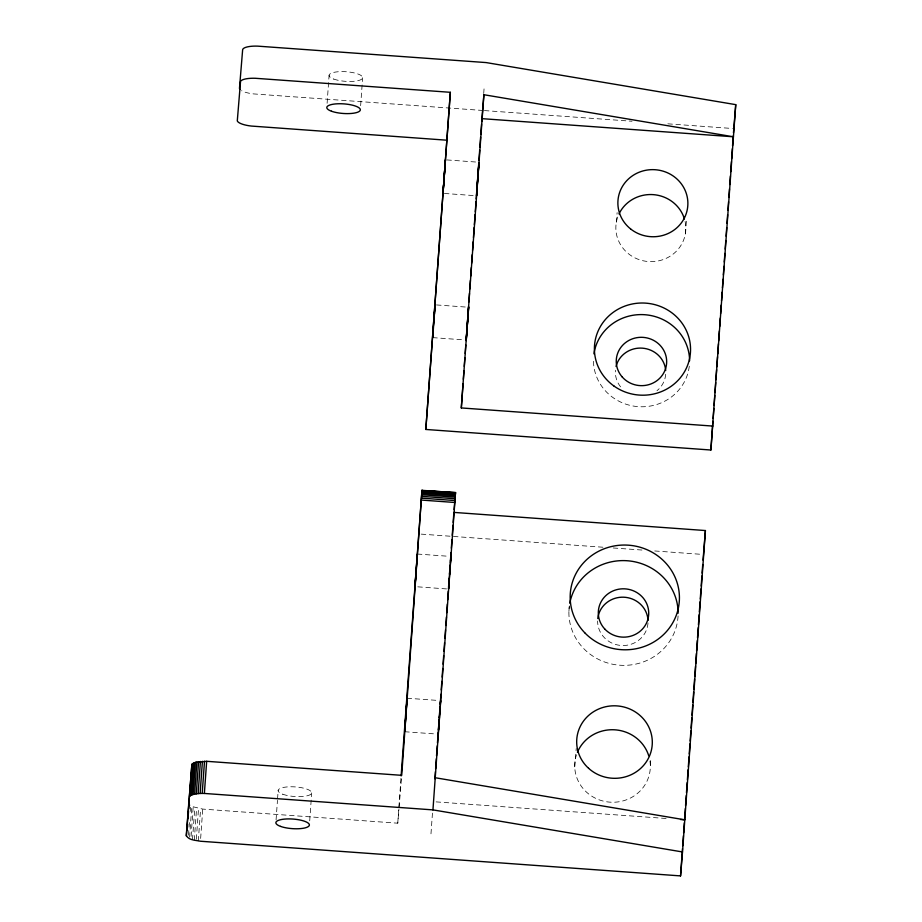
<?xml version="1.0" encoding="UTF-8"?>
<svg xmlns="http://www.w3.org/2000/svg" width="922" height="922" viewBox="0 0 922 922"><rect width="100%" height="100%" fill="white"/><g stroke="black" fill="none" stroke-linecap="round" stroke-linejoin="round"><path stroke-width="0.69" stroke-dasharray="4.61 3.46" d="M188.503 835.194L189.598 819.819M190.197 811.441L190.497 807.246M189.586 837.199L191.776 806.462L202.736 809.09L397.762 823.196L398.926 809.124M191.085 836.381L193.182 807.038M192.502 839.712L194.796 807.568M194.3 840.184L196.593 808.041M196.34 839.204L198.53 808.467M198.311 840.956L200.593 808.813M200.65 838.444L202.736 809.09M276.07 819.865L277.464 800.308M277.557 798.901L278.156 790.523M327.103 103.299L329.096 75.35M309.711 820.845L311.694 792.885M360.64 105.673L362.634 77.725M397.762 823.196L401.024 777.373M430.977 833.822L432.579 811.464M483.716 93.502L484.211 86.507M399.042 807.707L401.589 776.739M568.909 611.378L569.37 605.719M616.334 222.294L617.118 212.613M574.729 766.839L576.227 748.537M685.346 233.877L686.602 218.675M650.333 765.145L650.909 758.103M482.978 110.479L253.677 93.917A16.815 4.806 4.1 0 1 241.529 90.679M484.407 110.582L627.721 120.932M629.15 121.036L632.019 121.243M667.851 123.825L732.345 128.481M446.824 159.921L477.561 162.145M444.404 193.459L475.141 195.671M436.498 304.94L467.235 307.153M432.729 337.625L464.872 339.941M421.239 534.126L604.602 547.345M613.188 547.968L643.279 550.134M654.735 550.964L702.011 554.376M417.343 554.03L449.475 556.346M417.793 586.841L447.135 588.962M407.075 698.219L439.218 700.536M404.666 731.734L436.798 734.05M436.129 801.886L669.084 818.69M647.993 622.949A25.217 24.168 4.7 0 1 622.004 645.515A25.217 24.168 4.7 0 1 597.617 621.025M678.073 615.931A54.64 52.358 4.7 0 1 618.674 665.119A54.64 52.358 4.7 0 1 569.335 605.927M649.964 761.099A37.825 36.246 4.7 0 1 609.442 802.117A37.825 36.246 4.7 0 1 576.469 754.83M685.081 221.407A35.001 33.538 4.7 0 1 647.613 261.479A35.001 33.538 4.7 0 1 618.489 215.08M665.707 374.286A25.217 24.168 4.7 0 1 656.971 390.732M620.587 386.86A25.217 24.168 4.7 0 1 615.435 370.218M689.287 366.195A48.082 46.077 4.7 0 1 637.494 406.59A48.082 46.077 4.7 0 1 593.526 357.84M282.847 794.257A16.815 4.806 4.1 0 0 311.048 794.084A16.815 4.806 4.1 0 0 290.879 786.766A16.815 4.806 4.1 0 0 282.847 794.257M333.787 79.085A16.815 4.806 4.1 0 0 361.989 78.923A16.815 4.806 4.1 0 0 341.82 71.593A16.815 4.806 4.1 0 0 333.787 79.085"/><path stroke-width="1.38" d="M421.953 490.596L455.514 492.555L432.948 809.885L682.511 851.963L680.551 875.9L200.443 841.233C195.775 840.184 188.561 840.368 186.256 835.436L191.891 764.384L195.395 762.333L206.666 761.307L401.704 775.333L421.953 490.596L455.491 493.016M438.319 732.206L438.204 734.154L438.261 733.428M478.933 162.721L478.426 170.34M476.847 191.096L476.547 195.775L477.919 176.079M416.917 560.484L417.355 554.076L415.983 572.297M433.098 332.07L432.729 337.625L435.092 304.836L434.481 313.953M443.54 185.264L443.009 193.355L445.418 159.817L444.289 176.252M438.492 729.659L438.722 726.282M440.094 708.499L440.612 700.639L440.405 703.175M448.956 582.612L448.53 589.008L450.893 556.496L450.397 562.604M468.272 312.8L468.63 307.257L467.88 317.099M186.348 836.07L191.891 764.384M187.224 829.731L187.627 824.141M188.019 818.552L188.514 811.567M188.722 808.767L188.641 803.926M189.598 796.527L192.364 763.796M190.082 795.94L190.831 795.398L193.124 763.255M190.831 795.398L191.845 794.914L194.139 762.771M191.845 794.914L193.113 794.476L195.395 762.333M193.113 794.476L194.6 794.107L196.882 761.964M194.6 794.107L196.282 793.819L198.564 761.676M196.282 793.819L198.126 793.6L200.42 761.457M198.126 793.6L200.12 793.462L202.414 761.318M200.12 793.462L202.218 793.416L204.5 761.272M202.218 793.416L204.373 793.45L206.666 761.307M401.128 775.944L421.976 490.147M239.951 89.399A16.815 4.806 4.1 0 1 239.49 88.12L242.636 49.823A16.815 4.806 4.1 0 1 257.607 46.135L486.171 62.581L735.744 104.647L710.885 450.017L425.814 429.456L450.351 92.304L255.313 78.278A16.815 4.806 4.1 0 0 240.538 81.355L237.288 120.897A16.815 4.806 4.1 0 0 251.383 126.06L446.409 140.167M415.684 576.446L415.004 586.646L416.364 568.367M450.351 92.304L425.814 429.456M434.907 778.767L435.415 771.61M435.622 768.741L436.337 758.714M436.532 755.856L437.247 745.829M437.454 742.971L438.169 732.944M438.376 730.074L439.079 720.047M439.287 717.189L440.001 707.162M440.209 704.304L440.923 694.278M441.223 689.979L441.834 681.381M442.145 677.094L442.756 668.496M443.067 664.197L443.678 655.611M443.978 651.312L444.588 642.715M444.9 638.427L445.51 629.83M445.822 625.531L446.432 616.945M446.732 612.646L447.343 604.048M447.654 599.761L448.265 591.163M448.576 586.865L449.187 578.278M449.487 573.98L450.097 565.382M450.409 561.095L451.019 552.497M451.331 548.198L451.941 539.612M452.241 535.313L452.956 525.286M453.163 522.428L453.878 512.402L705.411 530.542L682.511 851.963M712.844 426.079L461.311 407.939L463.051 383.587M463.351 379.299L463.962 370.702M464.273 366.403L464.884 357.817M465.195 353.518L465.806 344.92M466.106 340.633L466.716 332.035M467.028 327.736L467.638 319.15M467.95 314.851L468.56 306.254M468.86 301.967L469.471 293.369M469.782 289.07L470.393 280.484M470.704 276.185L471.315 267.587M471.615 263.3L472.225 254.703M472.537 250.404L473.147 241.818M473.447 237.519L474.162 227.492M474.369 224.634L475.084 214.607M475.291 211.737L476.006 201.711M476.201 198.852L476.916 188.826M477.123 185.967L477.838 175.941M478.045 173.071L478.76 163.044M478.956 160.186L479.671 150.159M479.878 147.301L480.593 137.274M480.8 134.405L481.515 124.378M481.71 121.52L483.889 94.724L733.451 136.79L481.918 118.65M466.878 330.929L466.267 340.034L467.788 318.39M466.981 329.58L467.166 326.872M468.019 316.373L467.419 324.705M477.181 186.348L477.677 179.341M483.889 94.724L461.311 407.939M680.551 875.9L682.487 848.632M682.695 845.762L683.409 835.724M683.617 832.854L684.331 822.804M684.539 819.935L685.357 808.456M685.553 805.586L686.268 795.548M686.475 792.678L687.19 782.628M687.397 779.758L688.112 769.72M688.319 766.85L689.034 756.801M689.241 753.931L689.956 743.881M690.152 741.011L690.866 730.973M691.074 728.103L691.788 718.054M691.996 715.184L692.71 705.146M692.918 702.276L693.632 692.226M693.84 689.356L694.554 679.318M694.75 676.448L695.465 666.399M695.672 663.529L696.387 653.491M696.594 650.621L697.309 640.571M697.516 637.701L698.231 627.652M698.438 624.782L699.153 614.744M699.349 611.874L700.063 601.824M700.271 598.954L700.985 588.916M701.193 586.046L701.907 575.996M702.115 573.127L702.725 564.518M703.037 560.219L705.411 530.542M710.885 450.017L712.925 421.308M713.132 418.438L713.847 408.4M714.054 405.53L714.769 395.48M714.965 392.611L715.679 382.572M715.887 379.703L716.601 369.653M716.809 366.783L717.523 356.745M717.731 353.875L718.445 343.825M718.653 340.956L719.367 330.917M719.667 326.607L720.289 317.998M720.589 313.699L721.2 305.078M721.511 300.779L722.122 292.17M722.433 287.86L723.044 279.251M723.355 274.952L723.966 266.343M724.266 262.032L724.888 253.423M725.188 249.124L725.798 240.515M726.11 236.205L726.72 227.596M727.032 223.297L727.642 214.688M727.954 210.377L728.564 201.768M728.864 197.469L729.486 188.849M729.786 184.55L730.397 175.941M730.708 171.63L731.423 161.592M731.63 158.722L732.345 148.673M732.552 145.803L733.267 135.764M733.463 132.895L735.744 104.647M443.828 181.254L444.139 176.92M433.882 322.285L434.193 318.009M405.957 714.377L404.666 731.734L407.075 698.219L406.095 711.208M477.827 178.672L478.138 174.35M438.999 722.306L439.16 720.151M449.521 574.717L450.132 566.304M439.31 717.984L439.806 712.487M439.494 716.797L438.411 731.607M478.092 173.636L478.898 162.894M439.633 713.628L440.105 707.151M454.108 509.589L455.514 492.555M421.953 490.343L455.514 492.648M421.919 491.242L455.456 493.662M421.85 492.152L455.387 494.572M421.78 493.328L455.318 495.736M421.677 494.722L455.214 497.142M421.573 496.336L455.111 498.744M421.446 498.122L454.984 500.542M421.308 500.058L454.846 502.478M680.517 819.508L684.804 819.819L435.242 777.742M204.373 793.45L432.948 809.885M189.022 804.572L189.678 805.217M597.767 618.512A25.217 24.168 4.7 0 1 623.652 597.202A25.217 24.168 4.7 0 1 648.016 620.425M569.784 603.207A54.64 52.358 4.7 0 1 628.378 560.841A54.64 52.358 4.7 0 1 678.143 613.211M577.426 752.271A37.825 36.246 4.7 0 1 614.213 729.775A37.825 36.246 4.7 0 1 648.742 755.798M619.008 213.939A35.001 33.538 4.7 0 1 653.387 194.646A35.001 33.538 4.7 0 1 684.435 218.963M616.046 366.472A25.217 24.168 4.7 0 1 642.519 348.17A25.217 24.168 4.7 0 1 665.707 370.494M593.929 353.864A48.082 46.077 4.7 0 1 644.847 314.725A48.082 46.077 4.7 0 1 689.598 360.848M604.671 628.908A25.217 24.168 4.7 0 0 647.44 620.76A25.217 24.168 4.7 0 0 618.443 589.262A25.217 24.168 4.7 0 0 604.671 628.908M280.565 826.4A16.815 4.806 4.1 0 0 308.755 826.227A16.815 4.806 4.1 0 0 288.598 818.909A16.815 4.806 4.1 0 0 280.565 826.4M585.274 633.31A54.64 52.358 4.7 0 0 677.221 612.508A54.64 52.358 4.7 0 0 611.908 546.435A54.64 52.358 4.7 0 0 585.274 633.31M588.582 768.291A37.825 36.246 4.7 0 0 651.301 750.623A37.825 36.246 4.7 0 0 603.599 707.266A37.825 36.246 4.7 0 0 588.582 768.291M630.59 228.921A35.013 33.549 4.7 0 0 687.397 208.994A35.013 33.549 4.7 0 0 640.652 171.665A35.013 33.549 4.7 0 0 630.59 228.921M622.304 377.075A25.217 24.168 4.7 0 0 665.235 369.676A25.217 24.168 4.7 0 0 636.837 337.683A25.217 24.168 4.7 0 0 622.304 377.075M331.494 111.228A16.815 4.806 4.1 0 0 359.695 111.066A16.815 4.806 4.1 0 0 339.527 103.737A16.815 4.806 4.1 0 0 331.494 111.228M613.902 385.984A48.082 46.077 4.7 0 0 690.244 354.613A48.082 46.077 4.7 0 0 623.284 306.715A48.082 46.077 4.7 0 0 613.902 385.984"/></g></svg>
